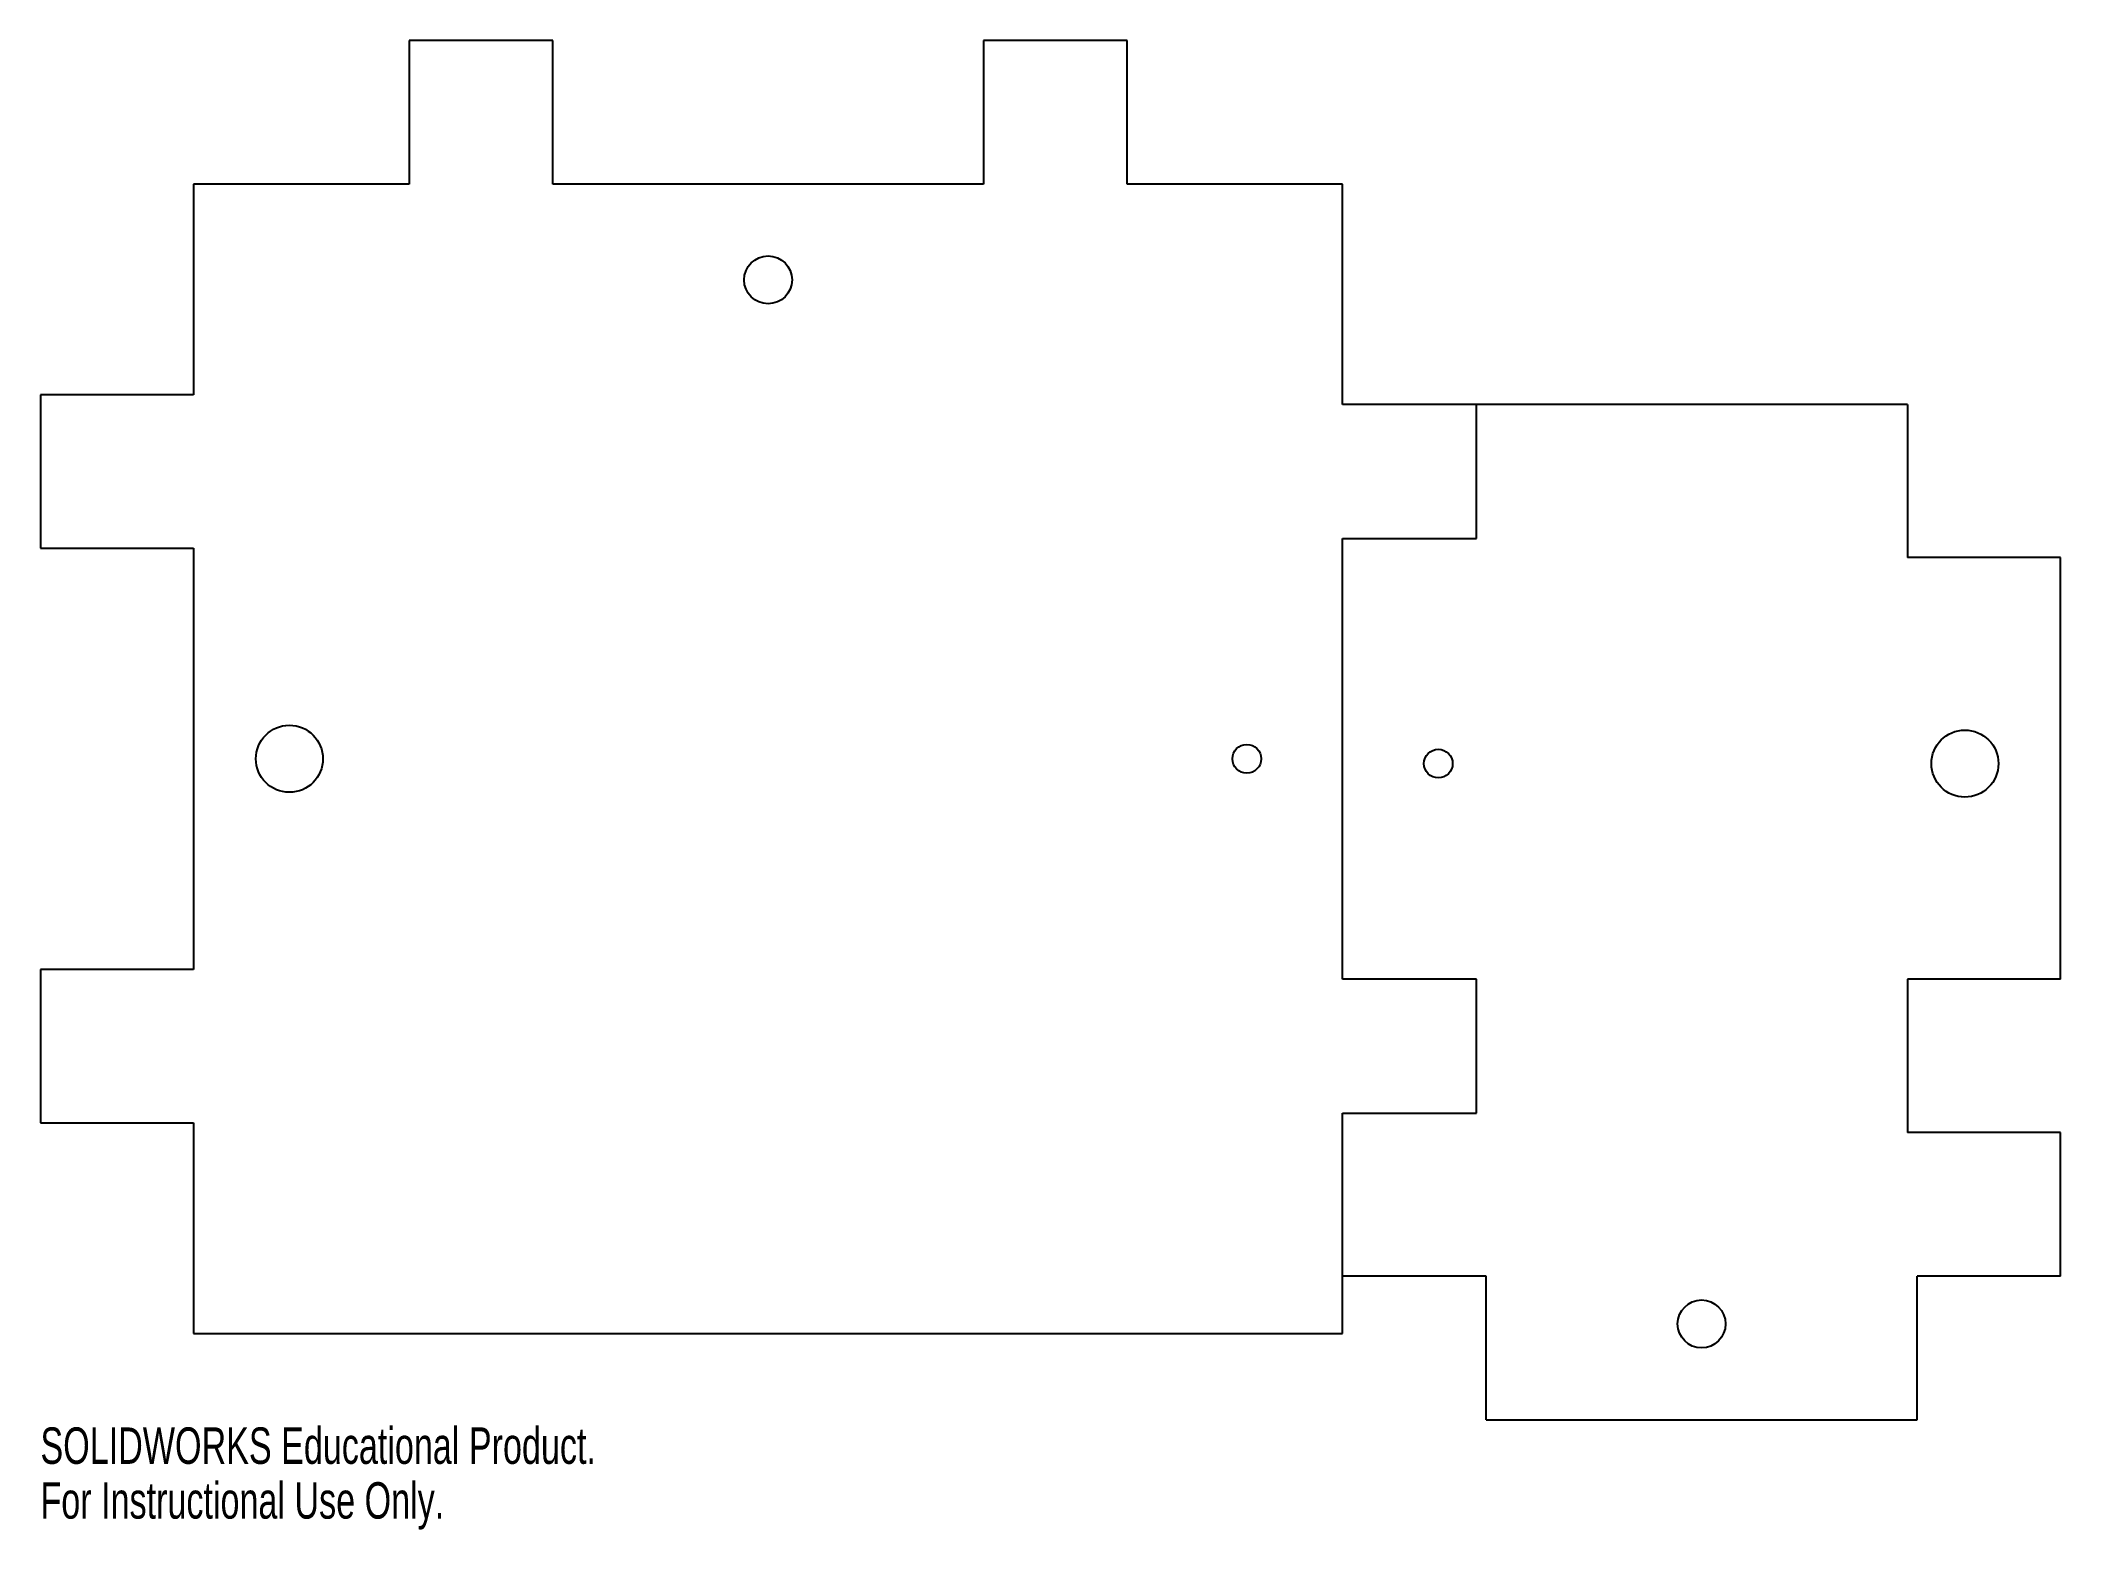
# Model space of a CAD drawing. Header units: inches. Extents: x -2.6 to 8, y -7.5 to 0.2.
import ezdxf

# ---------------------------------------------------------------- set-up
doc = ezdxf.new("R2010")
doc.units = ezdxf.units.IN
doc.header["$MEASUREMENT"] = 0
doc.styles.add('SLDTEXTSTYLE0', font='TXT', dxfattribs={"width": 0.7})

msp = doc.modelspace()

# ---------------------------------------------------------------- linework, layer by layer
at = {"color": 7, "linetype": 'Continuous', "lineweight": 25}
for p, q in [((0.117, 0.248), (-0.633, 0.248)), ((-0.633, 0.248), (-0.633, -0.502)), ((0.117, -0.502), (0.117, 0.248)), ((3.117, 0.248), (2.367, 0.248)), ((2.367, 0.248), (2.367, -0.502)), ((3.117, -0.502), (3.117, 0.248)), ((-0.633, -0.502), (-1.758, -0.502)), ((-1.758, -0.502), (-1.758, -1.602)), ((2.367, -0.502), (0.117, -0.502)), ((4.242, -0.502), (3.117, -0.502)), ((4.242, -1.652), (4.242, -0.502)), ((-1.758, -1.602), (-2.558, -1.602)), ((-2.558, -1.602), (-2.558, -2.402)), ((7.192, -1.652), (4.242, -1.652)), ((4.942, -2.352), (4.942, -1.652)), ((7.192, -1.652), (7.192, -2.452)), ((-2.558, -2.402), (-1.758, -2.402)), ((-1.758, -2.402), (-1.758, -4.602)), ((4.242, -2.352), (4.942, -2.352)), ((4.242, -4.652), (4.242, -2.352)), ((7.992, -2.452), (7.192, -2.452)), ((7.992, -4.652), (7.992, -2.452)), ((-1.758, -4.602), (-2.558, -4.602)), ((-2.558, -4.602), (-2.558, -5.402)), ((4.942, -4.652), (4.242, -4.652)), ((4.942, -5.352), (4.942, -4.652)), ((7.192, -4.652), (7.192, -5.452)), ((7.992, -4.652), (7.192, -4.652)), ((4.242, -5.352), (4.942, -5.352)), ((4.242, -6.502), (4.242, -5.352)), ((-2.558, -5.402), (-1.758, -5.402)), ((-1.758, -5.402), (-1.758, -6.502)), ((7.992, -5.452), (7.192, -5.452)), ((7.992, -6.202), (7.992, -5.452)), ((4.992, -6.202), (4.242, -6.202)), ((4.992, -6.952), (4.992, -6.202)), ((7.242, -6.952), (7.242, -6.202)), ((7.992, -6.202), (7.242, -6.202)), ((-1.758, -6.502), (4.242, -6.502)), ((4.992, -6.952), (7.242, -6.952))]:
    msp.add_line(p, q, dxfattribs=at)
for centre, radius in [((1.242, -1.002), 0.125), ((-1.258, -3.502), 0.175), ((7.492, -3.527), 0.175), ((3.742, -3.502), 0.075), ((4.742, -3.527), 0.075), ((6.117, -6.452), 0.125)]:
    msp.add_circle(centre, radius, dxfattribs=at)

# ---------------------------------------------------------------- texts
at = {"color": 7, "linetype": 'Continuous', "char_height": 0.1903, "attachment_point": 1, "style": 'SLDTEXTSTYLE0'}
for s, insert in [('SOLIDWORKS Educational Product.', (-2.558, -6.992)), ('For Instructional Use Only.', (-2.558, -7.278))]:
    msp.add_mtext(s, dxfattribs=dict(at, insert=insert))

doc.saveas('drawing.dxf')
